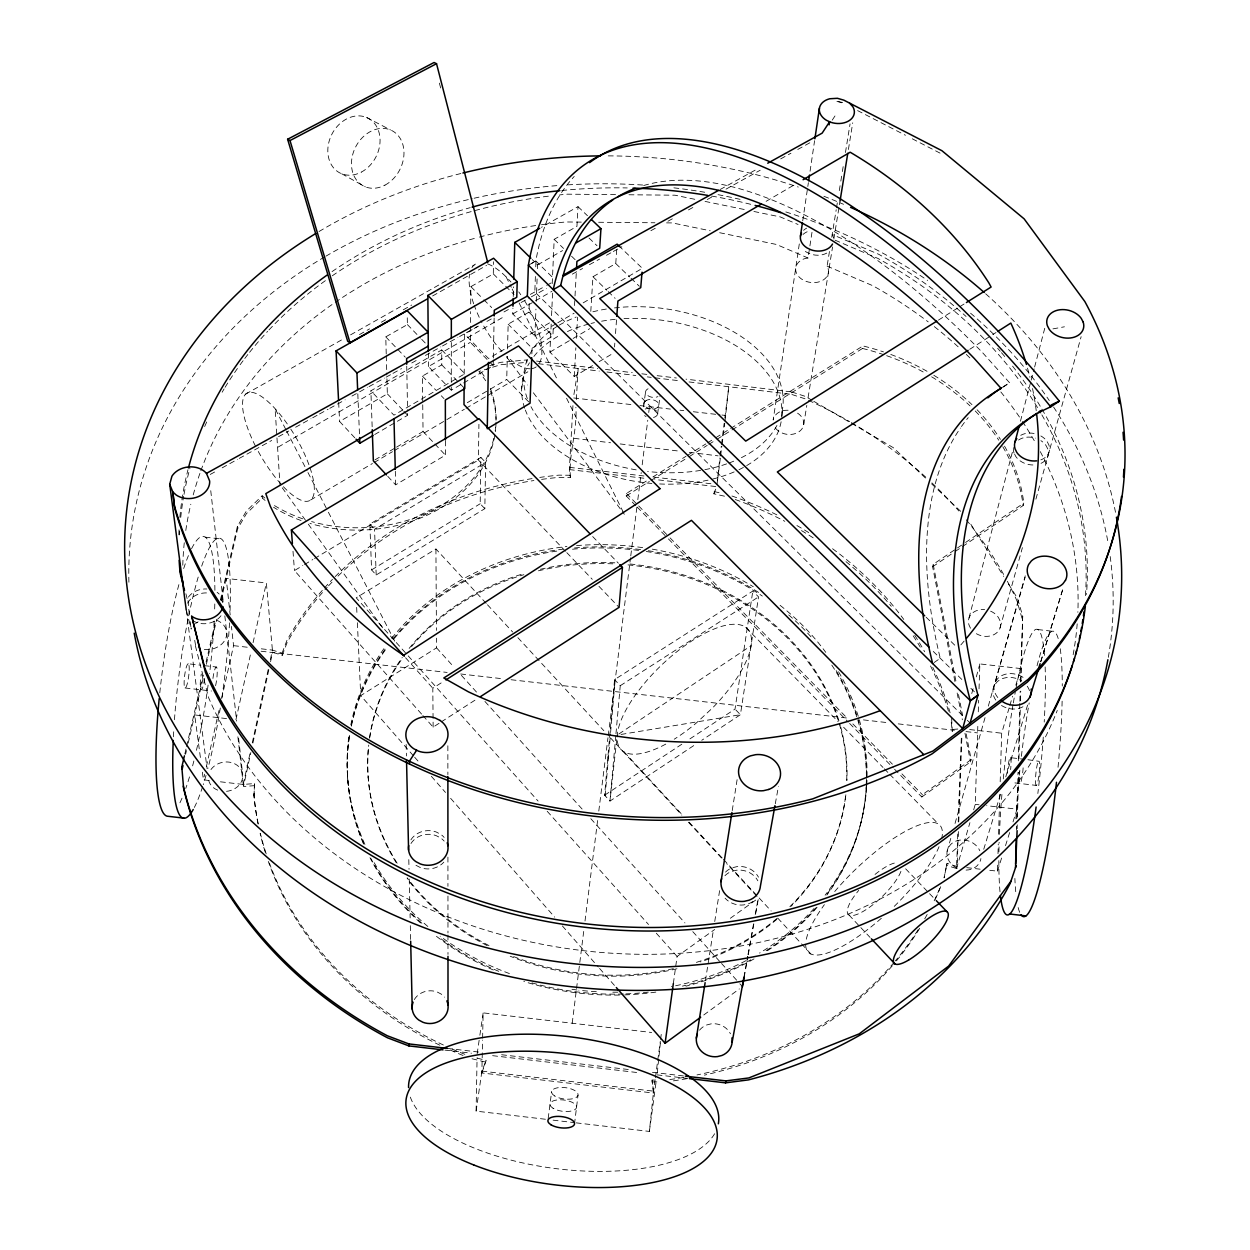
<?xml version="1.0" encoding="UTF-8"?>
<svg xmlns="http://www.w3.org/2000/svg" width="1250" height="1250" viewBox="0 0 1250 1250"><rect width="100%" height="100%" fill="white"/><g stroke="black" fill="none" stroke-linecap="round" stroke-linejoin="round"><path stroke-width="0.75" stroke-dasharray="5 3.75" d="M493.297 359.922L493.188 365.656L451.281 390.172L451.281 384.438M451.281 382.516L451.328 340.438M464.203 374.094L464.484 334.031L488.484 358.5L553.609 320.5M493.188 365.656L470.328 342.344L470.625 311.625M470.688 303.938L470.859 286.656L493.297 273.906L493.531 261.719M565.484 551.25L478.422 460.047L478.922 424.312M484.828 508.672L480.188 503.75L480.875 457.422L369.844 524.109L371.578 569.891L376.188 574.984L484.828 508.672L485.625 462.391L480.875 457.422M545.406 1119.25L476.109 1111.141L477.078 1057.688M493.344 358L494.141 317.859M655.141 1079.656L653.328 1093.016L481.859 1072.984L482.562 1040.062M482.609 1038.125L483.156 1012.875L651.656 1032.484M481.859 1072.984L486.203 1060.375L475.594 1057.766M528.75 401.906L506.719 379.453L507.312 356.578M507.516 348.953L508.156 324.188L528.953 312.141L529.281 302.406M1016.5 829.953L1016.594 826.172M1016.797 818.609L1018.016 772.422M1018.312 760.828L1019.828 703.094M1019.875 701.172L1020.125 691.594M1020.391 682L1022.703 616.094L1017.531 598.359L1007.687 582.734M1017.156 828.719L1017.266 824.828M1017.469 817.062L1018.625 772.359M1018.984 758.75L1020.297 708.484M1020.5 700.781L1020.75 691.156M1021 681.531L1022.703 616.094M556.125 323.734L534.922 336.125L512.766 313.938L512.938 308.141M513.25 296.531L513.531 286.859M989.766 870.297L997.453 871.172L997.75 861.453M997.984 853.688L998.281 843.969M998.578 834.25L999.828 793.438M1000.188 781.781L1001.672 733.203L1009.297 707.344M973.656 809.859L975.25 804.359L977.906 723.328M978.281 711.828L978.656 700.344M979.031 688.844L979.859 663.922L1020.734 668.562L1015.828 685.188M531.859 353.906L532.062 348.219L508.156 324.188M535.391 276.484L534.812 291.922L965.922 718.938M535.75 266.844L535.953 261.062L528.391 265.203M534.922 336.125L535.938 309.156M536.234 301.438L537.109 278.328M537.469 268.688L537.625 264.844L532.234 259.547M958.391 831.578L957.109 866.531L947.109 863.375L946.547 865.375L956.531 868.531L957.875 831.656M958.234 821.953L961.453 734.688M958.75 821.875L961.953 734.547M552.219 283.641L554.188 239.312L576.938 226.391L578 206.656L541.391 227.328M592.531 365.594L574.25 376.484L549.922 352.109L551.219 323.297M551.562 315.609L552.594 292.562M532.062 348.219L552.891 336.016L553.344 326.312M574.5 305.562L574.922 297.891M575.016 295.969L576.391 271.016M574.25 376.484L575.859 347.797M576.406 338.234L577.578 317.203M541.594 479.391A353.797 304.312 4.9 0 1 558.859 477.375L570.406 477.5L569.344 469.594L572.938 405.625M570.406 477.5C568.5 454.125 577.344 431 575.891 407.312M576.344 399.547L578.141 368.516L573.375 397.922L632.344 404.719M258.078 824.047A353.797 304.312 4.9 0 1 254.031 795.938L254.453 783.562L243.25 784.438L218.578 781.594M254.031 795.938L254.453 783.562M590.797 311.375L592.938 276.75L615.75 263.531L616.719 249.969M614.547 346.984L614.812 343.156M615.516 333.578L616.641 318.266M635.75 505.656L626.219 495.937L626.422 493.453L646.266 481.078M693.703 745.625L609.969 801.062L604.625 795.203L614.547 679.625L752.812 591.078L758.547 596.891L740.406 714.703L701.75 740.297M608.141 756.141L607.953 758.234L608.344 755.641M613.781 691.438L613.969 689.203M605.156 795.781L610.469 734.141M610.625 732.219L615.109 680.219M615.797 735.688L609.969 801.062L617.234 735.062M615.969 733.766L620.25 685.703L614.547 679.625M576.219 1122.859L649.375 1131.422L653.578 1091.172L652.078 1080.062L657.281 1080.047M657.25 1072.984L658.812 1057.984M659 1056.109L660.375 1042.984M781.828 416.156L782.641 408.406M717.031 484.438L719.828 457.984M725 421.219L728.766 386.75L724.391 421.422M574.484 1124.125L578.016 1095.234M572.203 1023.234L583.797 930.641M585.016 921L597.828 818.766M598.797 811.047L607.969 737.734M608.219 735.812L630.531 557.781M630.766 555.844L636.844 507.422M637.812 499.672L641.219 472.547M642.188 464.797L647.766 420.25M648.734 412.5L649.469 406.687M724.484 496.188L713.875 493.813L715.594 488.016M720.031 456.094L721.234 446.453M721.484 444.531L724.156 423.344M717.5 480.609L720.406 457.609M720.656 455.703L721.859 446.125M722.109 444.203L724.766 423.141M548.172 1118.5L551.641 1091.453M653.328 1093.016L652.078 1080.062M655.391 1077.75L657.469 1062.391M657.719 1060.469L660.312 1041.297M660.578 1039.375L661.344 1033.609M649.375 1131.422L656.281 1080.516M657.594 413.875L660.125 395.516M673.359 983.469L677.094 956.453L714.672 929.5M643.453 406.844L645.594 391.797M476.109 1111.141L481.906 1071.125L486.203 1060.375M477.156 1053.859L479.609 1037.094M479.875 1035.234L483.156 1012.875M799.297 243.938L773.188 420.031A15.422 12.047 8.6 0 1 790.203 410.438M802.719 220.844L807.531 188.406M807.812 186.484L808.375 182.672M810.078 171.219L814.594 140.688M689.953 738.859L735.016 709.094L752.812 591.078M829.453 251.484L827.094 266.125A16.5 12.344 8.3 0 1 823.938 279.531A16.5 12.344 8.3 0 1 806.078 281.359L802.328 279.562A16.5 12.344 8.3 0 1 805.516 258.406L808.062 258.016L812.266 230.516M805 398.781L791.297 394.312L791.672 391.938L686 379.156M705.406 980.766L713.531 929.172M714.734 921.531L719.859 889.062M732.234 810.547L737.391 777.891M831.75 237.281L836.203 209.703M836.516 207.797L837.438 202.078M839.281 190.641L840.516 183.016M840.828 181.109L842.062 173.469M842.375 171.562L843.594 163.938M845.453 152.5L850.062 123.891M803.688 424.609L806.812 405.359M808.062 397.656L832.562 246.953M833.844 239.047L839.109 206.656M839.422 204.75L840.047 200.938M848.406 149.484L852.734 122.812M521.656 388.516L523.672 377.031M743.875 977.437L747.656 956.469M748 954.562L753.531 924.078M755.25 914.547L758.359 897.391M775.297 803.75L778.422 786.5M744.172 977.219L747.922 956.484M748.266 954.609L754.062 922.563M755.781 913.141L758.5 898.062L726.781 863.734M731.969 429.938L862.516 348.453L862.969 345.922A209.531 166.922 9.9 0 1 883.484 351.891M946.547 865.375L944.078 877.844L947.109 863.375M243.25 784.438L250.234 752.266M252.281 742.812L268.312 669.016M270.359 659.562L272.422 650.094L282.078 653.156L282.266 655.312L272.609 652.266L266.359 582.969L226.188 578.391L230.188 614.906M254.672 785.641L243.484 786.516L250.859 752.484M252.922 743.031L268.922 669.281M270.562 661.719L272.609 652.266M235.938 719.672L251 652.016M253.078 642.672L266.359 582.969M209.094 780.5L203.406 779.844L204.672 774.172M206.375 766.609L219.547 708.016M221.672 698.578L233.562 645.656L231.453 626.438M865.234 798.297L865.938 795.234M184.859 753.953L186.156 748.312M186.594 746.438L203.062 675.109M206.094 661.984L215.641 620.594M220.438 599.875L237.406 526.391L246.25 511.203L262.156 495.75L266.281 499.25M185.594 754.297L186.469 750.547M188.188 743.047L203.781 675.516M206.375 664.266L216.719 619.391M221.016 600.75L237.641 528.734L246.484 513.562L262.359 498.109L262.156 495.75M954.922 681.547L932.625 566.75L933.203 564.328L955.844 549.031M894.562 769.234L921.812 796.984L922.406 794.703L971.172 759.594L965.594 730.875M969.016 617.953L1013.547 447.641M1020.453 421.203L1030.719 381.953M1031.203 380.078L1034.125 368.875M1034.625 367L1045.375 325.891M951.625 718.344L952.281 731.5L951.078 720.438M971.766 693.531L973.281 687.984M976.312 676.891L979.859 663.922M955.25 551.453L1023.125 505.562L1023.797 503.109A209.531 166.922 9.9 0 0 1004.359 445.859M1000.062 627.891L1022.406 547.656M1035.906 499.141L1081.141 336.672M959.219 795.156L959.797 793.109L958.953 802.547M921.812 796.984L970.531 761.891L971.172 759.594M947.109 851.391L950.797 838.359M955.031 823.453L985.141 717.281M988.312 706.109L1025.266 575.828M997.812 697.547A18.969 15.5 17.2 0 1 995.422 681.703L1025.109 577.312M956.531 868.531L969.922 822.656M1009.844 705.5L1012.562 696.266M1040.672 661.844L1063.203 587.75M983.734 849.266L1001.25 791.703M1005.766 776.844L1027.797 704.406M1040.797 661.672L1063.359 587.484M1018.922 737.625L1019.594 735.438M997.453 871.172L1002.063 856.578M1005.516 845.641L1010.125 831.047M1013.016 821.922L1017.047 809.156L986.656 805.672M282.078 653.156L286.969 640.297A354.188 304.5 4.9 0 1 323.141 589.453M282.266 655.312L287.156 642.469A353.797 304.312 4.9 0 1 327.219 587.266M713.875 493.813L716.75 486.656L654.672 479.469M186.578 611.047L191.172 629.141L191.672 628M189.25 614.312L187.781 598.062A18.906 15.375 -7.6 0 1 206.844 588.984M187.797 603.172L188.297 602.016A18.859 15.359 -7.6 0 1 207.328 592.938M832.234 120.141L836.359 113.859M995.422 681.703L997.859 678.406A18.969 15.5 17.2 0 1 1023.984 678M703.781 1014.969L739.375 988.906M730.328 918.281L758.5 898.062M934.172 662.5L940.25 658.266A560.531 285.125 49.6 0 1 960.391 428.078M932.625 566.75L953.641 552.547M957.469 547.938L963.937 543.562M965.547 542.469L1023.797 503.109M618.844 734L751.031 645.734M604.625 795.203L681.891 744.172M648.062 388.766L646.797 389.594A7.453 4.672 8 0 0 646.375 394.25L647.469 395.359A7.453 4.672 8 0 0 657.922 396.625M1002.531 387.484L1009.672 382.859L982.625 352.719A516.188 232.922 55.4 0 0 642.641 185.828M422.859 715.531L433.141 727.125L439.656 722.922M441.297 721.875L477.172 698.766M620.25 685.703L758.547 596.891M433.141 727.125L432.812 688.234L444.25 680.953M969.719 349.297L991.094 335.672M992.75 334.609L996.031 332.516M413.391 755.766L360.734 695.625L436.547 647.844L436.484 638.156M938.406 320.125L958.172 307.719M959.812 306.672L966.406 302.547M626.219 495.937L649.344 481.5M651 480.469L687.344 457.781M689 456.75L707.188 445.406M708.828 444.375L715.438 440.25M717.094 439.219L730.312 430.969M652.891 476.953L685.969 456.313M687.625 455.281L705.828 443.938M707.469 442.906L714.094 438.781M715.75 437.75L728.984 429.5M730.641 428.469L862.969 345.922M486.172 603.344L435.922 548.984L356.219 597.781L406.891 654.422M371.578 569.891L480.188 503.75M376.188 574.984L374.547 529.266L485.625 462.391M421.578 714.078L294.469 570.562L302.828 565.547M304.5 564.547L312.859 559.516M314.531 558.516L478.422 460.047M599.172 361.641L614.125 352.719M387.781 476.344L395.641 484.828L445.438 455.141L445.422 439.922M375 459.844L394.891 448.109M396.547 447.141L423.047 431.516L422.391 376.109L441.781 364.875L441.719 349.938L370.891 390.797L372.188 427.75M310.578 500.016L372.422 463.531M374.094 462.547L392.469 451.688M394.141 450.703L464.344 409.281M466.016 408.297L486.078 396.469M487.75 395.484L527.859 371.812M549.922 352.109L571.484 339.422M573.141 338.438L589.734 328.672M467.281 402.688L488.641 390.109M490.297 389.141L506.719 379.453M583.156 302.859L642.344 268.328L619.938 246.844M557.766 322.781L574.078 313.234M766.109 201.328L793.016 185.609M374.688 434.547L407.656 415.266L407.547 409.594M451.281 390.172L428.484 366.547L470.328 342.344M354.781 437.797L339.609 421.469L387.344 393.828L386.766 372.938M467.812 332.109L477.812 326.344M278.141 447.078L505.172 316M512.766 313.938L533.953 301.703M535.578 300.75L551.875 291.344M531.375 263.5L535.844 260.953A553.078 250.312 55.4 0 1 574.219 176.453M537.625 264.844L562.609 250.563M386.234 353.969L385.766 336.875L407.391 324.578L407.234 315.875M359.469 334.594L369.578 328.875M381.375 322.203L386.422 319.344M403.266 309.812L411.688 305.047M432.594 295.969L486.547 265.422M245.672 394.094L343.812 338.656M350.578 334.844L474.094 265.078M530.328 294.406L545.016 286.281M546.719 285.344L553.516 281.594M720.125 189.516L757.531 168.844M210.219 474.453L215.344 471.625M222.172 467.844L237.547 459.344M239.25 458.391L271.703 440.453M278.547 436.672L288.781 431M295.625 427.219L311 418.719M312.703 417.766L317.828 414.938M319.531 413.984L328.078 409.266M329.781 408.328L345.156 399.812M351.984 396.047L367.359 387.531M369.062 386.594L384.438 378.094M386.141 377.141L391.266 374.312M392.969 373.359L401.516 368.641M411.766 362.969L418.594 359.188M425.422 355.422L440.797 346.906M442.5 345.969L457.875 337.469M459.594 336.516L464.703 333.688M466.422 332.734L478.375 326.125M486.922 321.406L492.031 318.562M504 311.953L510.828 308.172M521.078 302.5L529.609 297.781M531.328 296.844L546.688 288.328M572.312 274.156L582.562 268.5M589.391 264.719L599.641 259.047M606.469 255.266L611.594 252.438M613.312 251.484L621.844 246.766M650.875 230.703L657.719 226.922M667.953 221.25L674.797 217.469M688.453 209.922L695.281 206.141M707.25 199.531L714.078 195.75M726.031 189.125L760.188 170.234M780.688 158.891L790.938 153.234M797.766 149.453L811.438 141.891M188.297 663.797L187.734 664.016A12.203 2.047 -82.7 0 0 184.5 676.812A12.203 2.047 -82.7 0 0 185.062 687.984L185.625 687.734A12.203 2.047 -82.7 0 0 188.844 674.969A12.203 2.047 -82.7 0 0 188.297 663.797L200.781 665.219M215.594 685.703A12.219 1.922 -82.8 0 0 216.391 667.016L215.859 667.25A12.219 1.922 -82.8 0 0 212.938 678.453M489.781 365.703L500.578 362.344L526.984 359.906L526.891 362.328L500.516 364.75L478.953 371.469L485.766 380.75M1052.953 328.875L1064.438 326.797M621.062 734.438L740.406 714.703L735.016 709.094M952.844 729.422L958.438 728.984M651.844 1081.922L660.484 1081.906M615.547 194.625L567.359 194.172A454.078 368.734 5.1 0 0 559.656 194.906M628.969 194.766L674.969 195.203L697.531 199.859M581.312 222.109L566 221.969A448.312 366.516 5.1 0 0 538.812 225.094M598.625 222.266L654.906 222.766M666.547 222.875L672.359 222.922L710.203 230.766M570.531 475.266L558.984 475.141A354.188 304.5 4.9 0 0 539.766 477.422M205.203 537.172L221.172 538.984M969.688 729.562L1001.672 733.203M233.562 645.656L248.375 647.344M261.312 648.828L272.422 650.094M261.109 651.234L447.125 672.438M460.687 673.984L503.328 678.844M511.078 679.734L849.875 718.359M863.422 719.891L886.641 722.547M898.25 723.875L954.375 730.266M965.984 731.594L977.594 732.906M639.953 405.594L670.438 409.094M679.969 410.203L683.781 410.641M693.312 411.734L720.016 414.812M721.922 415.031L725.734 415.469M569.469 467.359L644.203 476M653.781 477.109L713.188 483.984M569.344 469.594L644.984 478.344M1037.766 629.547L1054.031 631.438M204.344 665.641L216.391 667.016M185.062 687.984L211.469 691.016M975.25 804.359L979.047 804.797M226.562 718.594L194.688 714.938L200.578 758.844M966.719 867.641L980.156 869.188M1007.312 773.266A12.281 1.484 -84 0 1 1007.938 766.969L1008.391 764.016A12.281 1.484 -84 0 1 1010.312 757.656L1022.5 759.078M1027.922 759.719L1039.125 761.328A12.281 1.609 -84.1 0 1 1038.828 776.125L1038.359 779.109A12.281 1.609 -84.1 0 1 1036.328 785.422L1011.359 782.484M447.516 1048.422L478.453 1052.031M501.641 1054.734L629.234 1069.609M652.438 1072.328L685.297 1076.156M444.922 1050.109L471.469 1053.203M492.625 1055.672L637.703 1072.594M657.047 1074.859L687.484 1078.406M481.906 1071.125L653.578 1091.172M553.109 1120.156L574.297 1122.625M536.547 361.062L597.812 368.484M605.469 369.406L632.266 372.656M641.844 373.812L647.594 374.5M657.172 375.672L676.391 377.984M538.281 363.703L599.281 371.078M606.969 372.016L635.812 375.5M647.344 376.891L651.188 377.359M655 377.828L679.594 380.797M689.047 381.938L791.297 394.312M574.109 438.328L610.578 442.766M620.188 443.938L679.703 451.188M689.312 452.344L718.109 455.859M705.047 201.406L746.406 209.938M753.922 211.484L780.25 216.906L798.031 224.469M719.672 232.719L776.438 244.469L808.062 258.016M714.156 491.594L721.234 493.172M838.203 101.453L842.625 102.531M472.031 1058.766L486.156 1062.25M836.922 101.391L843.344 103.234M791.672 391.938L805.375 396.406L812.094 400.328M835.094 240.188L877.812 258.375A454.078 368.734 5.1 0 1 1040.859 413.172M827.094 266.125L872.812 285.719A448.312 366.516 5.1 0 1 928.203 321.875M857.594 110.594L905.438 135.266M912.281 138.797L941.328 153.781M415.969 865.297L420.406 867.594A19.766 17.312 -3 0 0 443.813 862.172M366.531 117.469L390.5 129.938M341.703 173.766L365.328 186.844M813.781 401.312L893.281 447.656L925.906 478.484M262.359 498.109L265.109 500.437M194.719 640.344L195.719 646.156A18.625 15.25 -7.9 0 0 199.719 648.25M1010.312 757.656L1010.672 758A12.281 1.484 -84 0 1 1010.625 769.594M931.594 483.844L962.813 513.328M1036.328 785.422L1035.938 785.047A12.281 1.609 -84.1 0 1 1036.266 770.281L1036.719 767.328A12.281 1.609 -84.1 0 1 1038.75 760.984M578 206.656L587.453 215.719M615.75 263.531L629.641 276.922M631.031 278.25L639.359 286.281M588.984 238L597.016 245.734M592.938 276.75L606.812 290.234M608.203 291.594L615.125 298.328M554.188 239.312L563.547 248.422M571.562 256.219L575.578 260.109M926.125 617.219L956.703 647.078M535.844 260.953L552.469 277.266M933.297 651.438L962.5 680.125M970.844 688.312L975.016 692.406M967.313 720.312L970.078 723.062M493.297 273.906L514 294.531M528.953 312.141L552.891 336.016M470.859 286.656L482.578 298.438M483.875 299.75L491.688 307.594M626.422 493.453L637.328 504.562M638.688 505.953L668.703 536.5M670.062 537.891L847.391 718.359M852.844 723.906L892.406 764.172M901.953 773.891L922.406 794.703M637.109 507.031L667.078 537.562M668.438 538.938L848.25 722.078M849.609 723.453L893.203 767.859M745.891 627.484L838.188 721.703M843.625 727.25L882.984 767.422M884.344 768.812L888.406 772.969M889.766 774.359L938.641 824.234M441.719 349.938L464.875 373.75L393.906 415.172L370.891 390.797M407.391 324.578L420.422 338.031M421.734 339.375L428.25 346.109M441.781 364.875L464.766 388.625M592.672 536.547L618.391 563.219M905.641 868.812L928.266 892.313M929.594 893.688L934.922 899.219M385.766 336.875L405.281 357.203M422.391 376.109L435.891 390.172M441.297 395.797L444 398.609M566.812 552.656L592.266 579.312M598.953 586.328L619.047 607.375M387.344 393.828L402.578 409.906M403.844 411.234L407.656 415.266M423.047 431.516L433.594 442.625M434.906 444.016L445.438 455.141M849.016 915.047L859.531 926.234M860.844 927.625L870.047 937.406M624.234 752.016L682.469 815.031M689.094 822.188L722.188 858M723.5 859.422L771.156 910.984M777.766 918.141L810.859 953.938M487.484 604.781L512.609 631.969M517.891 637.688L603.828 730.672M610.438 737.828L681.828 815.094M688.438 822.234L721.484 858M369.844 524.109L374.547 529.266M436.547 647.844L453.547 666.672M461.391 675.359L478.391 694.172M484.922 701.422L582.969 810M590.812 818.688L684.938 922.937M692.781 931.625L720.234 962.031M721.547 963.484L738.547 982.297M739.844 983.75L742.469 986.641M408.188 655.875L538.094 801.078M547.188 811.25L648.516 924.5M656.312 933.219L677.094 956.453M405.562 657.75L432.812 688.234M414.672 757.234L419.812 763.109M431.359 776.312L445.484 792.438M450.625 798.312L554.656 917.125M562.359 925.922L598.312 967M599.594 968.469L615.016 986.063M506.578 356.953L527.562 384.984M533.391 392.781L624.344 514.266M481.266 372.156L485.812 378.344M282.234 487.797L307.172 522.594M308.312 524.172L384.25 630.141M970.797 524.188L1003.75 576.484M285.75 429.344L275.094 408.625L276.844 435.906M286.641 431.078L307.078 470.797M307.969 472.531L327.516 510.516M328.406 512.25L395.922 643.516M506.125 276.875L511.312 287.281M512.172 289.016L513.906 292.484M519.094 302.891L557.078 379.188M566.562 398.234L623.469 512.547M1014.594 454.094L1015.766 456.453A17.719 13.672 14.2 0 0 1035.516 464.844M970.5 628.234L968.938 624.844A16.312 13.172 15.5 0 1 984.656 609.641M1022.047 618.344L1016.875 600.641A436.328 369.672 4.9 0 0 1005.688 578.188M439.391 83.125L440.844 88.75M185.891 593.75L187.281 599.219M195.422 645.891L208.547 697.516A448.312 366.516 5.1 0 0 638.297 954.266A448.312 366.516 5.1 0 0 1057.266 710.406M226.531 791.328A17.281 14.656 -9.6 0 0 242.734 775.016L241.891 771.281A17.281 14.656 -9.6 0 0 226.844 761.953A17.281 14.656 -9.6 0 0 210.219 770.719M208.828 780.391L209.188 782A17.281 14.656 -9.6 0 0 217.766 790.172M933.203 564.328L955.906 681.109M958.516 694.5L962.609 715.562M957.156 693.016L962.359 719.797M964.953 733.188L970.531 761.891M202.375 772.203L203.406 779.844M186.234 610L207.094 768.594M190.203 621.719L191.172 629.141M210.422 643.203L210.703 645.5M210.75 490.688L223.344 602.688L222.438 598.781A18.906 15.375 -7.6 0 0 217.125 592.344M224.828 615.891L236.672 721.109M238.625 738.438L242.734 775.016M237.875 736.812L243.484 786.516M237.406 526.391L237.641 528.734M293 551.25L294.469 570.562M276.969 437.859L279.969 484.625M347.516 775.609L347.688 778.734M338.656 402.391L339.609 421.469M356.656 607.375L357.016 615.047M357.375 622.719L360.734 695.625M368.188 776.938L368.234 777.969M357.812 393.859L359.531 435.641M386.297 355.859L386.719 371.047M395.312 471.281L395.641 484.828M406.156 744.438L406.422 755.969M408.797 859.594L409.031 869.297M409.25 879.016L410.141 917.891M410.313 925.672L410.672 941.219M406.734 366.109L407.516 407.703M428.359 353.094L428.484 366.547M435.922 548.984L436.438 630.406M447.859 745.766L447.875 774.594M447.922 857.141L447.938 886.312M447.953 896.047L447.969 933M447.969 934.953L447.984 954.391M808.5 400.359A436.328 369.672 4.9 0 1 849.672 421.625M851.344 422.594A436.328 369.672 4.9 0 1 926.141 477.516M931.906 482.875A436.328 369.672 4.9 0 1 958.859 511.016M966.313 519.828A436.328 369.672 4.9 0 1 1004.75 576.484M496.016 422.156A136.422 106.969 -2 0 1 495.391 431.484M494.859 435.172A136.422 106.969 -2 0 1 309.953 523.422M301.047 520.516A136.422 106.969 -2 0 1 273.547 507.25M490.453 391.109A136.422 106.969 -2 0 1 496.016 420.281M495.656 427.25A136.562 107.016 -2 0 1 495.203 430.953M493.813 438.328A136.562 107.016 -2 0 1 311.609 521.594M302.719 518.812A136.562 107.016 -2 0 1 271.797 503.906M490.484 388.703A136.562 107.016 -2 0 1 496.062 419.766M653.5 417.422A7.5 4.656 8 0 0 655.109 416.875L656.375 416.062A7.5 4.656 8 0 0 656.812 411.438L655.719 410.328A7.5 4.656 8 0 0 645.188 409.047M646.078 416.531A7.5 4.656 8 0 1 644.594 415.609M966.078 870.094A17.328 14.766 19.3 0 0 977.484 865.406L979.734 862.219A17.328 14.766 19.3 0 0 980.906 858.547M957.297 868.234A17.328 14.766 19.3 0 1 948.312 847.734L950.578 844.578A17.328 14.766 19.3 0 1 979.813 850.75M699.547 1030.188A18.031 16.438 13.6 0 1 706.641 1024.984L711.094 1023.859A18.031 16.438 13.6 0 1 730.469 1033.781M414.328 999.562A18.016 16.359 -5.1 0 1 437.281 992.031L441.312 994.156A18.016 16.359 -5.1 0 1 444.562 997.172M976.344 633.703A16.312 13.172 15.5 0 0 994.25 634.5A16.312 13.172 15.5 0 0 1000.109 621L998.516 617.625A16.312 13.172 15.5 0 0 990.141 610.969M797.578 413.172A15.422 12.047 8.6 0 1 801.844 429.031A15.422 12.047 8.6 0 1 782.766 433.281L779.25 431.531A15.422 12.047 8.6 0 1 774.328 426.312M939.812 888.25A354.188 304.5 4.9 0 1 933.453 902.328M927.172 914.469A354.188 304.5 4.9 0 1 924.281 919.594M918.141 929.719A354.188 304.5 4.9 0 1 895.312 960.922M894.094 962.359A354.188 304.5 4.9 0 1 696.984 1074.938M683.422 1077.484A354.188 304.5 4.9 0 1 667.875 1079.797M464.859 1054.328A354.188 304.5 4.9 0 1 450.469 1048.266M443.375 1045A354.188 304.5 4.9 0 1 269.391 863.047M266.203 853.844A354.188 304.5 4.9 0 1 260.344 833.281M258.234 823.875A354.188 304.5 4.9 0 1 253.812 793.875M324.438 587.984A354.188 304.5 4.9 0 1 332.453 579.375M335.188 576.594A354.188 304.5 4.9 0 1 532.062 478.609M731.938 496A354.188 304.5 4.9 0 1 780.016 516.438M796.922 525.547A354.188 304.5 4.9 0 1 810.047 533.406M832.562 548.734A354.188 304.5 4.9 0 1 903.781 619.438M914.75 635.312A354.188 304.5 4.9 0 1 924.641 651.75M932.766 667.344A354.188 304.5 4.9 0 1 950.109 712.797M866.625 787.5A260.25 223.484 4.9 0 1 825.109 895.203M814.062 908.469A260.25 223.484 4.9 0 1 759.531 953.078M746.047 960.625A260.25 223.484 4.9 0 1 671.422 986.625M617.812 992.188A260.25 223.484 4.9 0 1 610.016 992.188M596.328 991.703A260.25 223.484 4.9 0 1 578.844 990.188M576.922 989.953A260.25 223.484 4.9 0 1 571.172 989.188M509.391 973.547A260.25 223.484 4.9 0 1 440.172 936.219M427.844 926.469A260.25 223.484 4.9 0 1 372.531 859.688M364.922 844.438A260.25 223.484 4.9 0 1 349.141 734.516M350.812 724.938A260.25 223.484 4.9 0 1 385.859 645.922M391.703 638.281A260.25 223.484 4.9 0 1 566.922 546.516M576.562 545.594A260.25 223.484 4.9 0 1 644.656 547.922M652.297 549.156A260.25 223.484 4.9 0 1 753.266 586.719M780.094 605.328A260.25 223.484 4.9 0 1 825.766 652.344M838.562 671.766A260.25 223.484 4.9 0 1 866.75 785.562M1023.125 767.859A12.281 1.547 -84.1 0 1 1022.5 774.219L1022.047 777.203A12.281 1.547 -84.1 0 1 1020.062 783.516L1019.703 783.156A12.281 1.547 -84.1 0 1 1019.719 771.547M1015.984 688.406A143.469 18.031 -84.1 0 1 1044.578 656.484M1045.141 666.938A143.469 18.031 -84.1 0 1 1044.219 722.078M1043.266 737.094A143.469 18.031 -84.1 0 1 1037.844 793.5M1000.016 891.844A143.469 18.031 -84.1 0 1 998.844 859.391M998.922 851.891A143.469 18.031 -84.1 0 1 999.141 842.313M999.422 834.359A143.469 18.031 -84.1 0 1 1002.125 791.906M1003.297 778.891A143.469 18.031 -84.1 0 1 1013 704.781M1013.328 702.938A143.469 18.031 -84.1 0 1 1015.25 692.188M781.125 421.766A130.969 81.672 8 0 1 735.812 471.172M734.125 471.922A130.969 81.672 8 0 1 711.984 479.234M708.078 480.141A130.969 81.672 8 0 1 659.625 483.953M651.859 483.437A130.969 81.672 8 0 1 525.344 410.016M524.703 408.25A130.969 81.672 8 0 1 529.469 362.797M533.891 356.438A130.969 81.672 8 0 1 560.797 334.797M567.438 331.547A130.969 81.672 8 0 1 589.094 323.953M591.016 323.453A130.969 81.672 8 0 1 594.469 322.641M601.594 321.203A130.969 81.672 8 0 1 616.438 319.203M624 318.641A130.969 81.672 8 0 1 781.422 420.031M714.594 1133.75A156.125 66.281 7.2 0 1 554.562 1168.453A156.125 66.281 7.2 0 1 409.578 1094.609M204.641 678.375A12.203 1.969 -82.7 0 1 201.688 689.578L201.141 689.828A12.203 1.969 -82.7 0 1 201.312 673.953M201.656 566.188A141.047 22.797 -82.7 0 1 229.953 613.375M229.516 622.828A141.047 22.797 -82.7 0 1 221.781 698.422M220.297 708.016A141.047 22.797 -82.7 0 1 207.953 768.344M206.031 775.375A141.047 22.797 -82.7 0 1 203.266 784.641M202.656 786.562A141.047 22.797 -82.7 0 1 194.125 807.844M173.422 736.781A141.047 22.797 -82.7 0 1 173.719 731.219M174.453 719.734A141.047 22.797 -82.7 0 1 198.203 577.078M191.547 548.734A141.047 23.594 -82.7 0 1 214.906 591.234M214.797 603.969A141.047 23.594 -82.7 0 1 214.578 611.609M214.156 621.078A141.047 23.594 -82.7 0 1 209.578 673.531M208.094 685.094A141.047 23.594 -82.7 0 1 195.75 753.312M193.859 761A141.047 23.594 -82.7 0 1 192.422 766.547M189.5 776.891A141.047 23.594 -82.7 0 1 185.766 788.422M182 798.203A141.047 23.594 -82.7 0 1 178.281 806.016M159.781 692.844A141.047 23.594 -82.7 0 1 179.484 582.469M183.688 568.516A141.047 23.594 -82.7 0 1 188.719 554.906M1037.047 665.703A143.484 18.859 -84.1 0 1 1058.188 638.578M1060.25 648.719A143.484 18.859 -84.1 0 1 1062.281 686.016M1062.125 701.172A143.484 18.859 -84.1 0 1 1058.031 767.266M1019.703 912.312A143.484 18.859 -84.1 0 1 1017.938 906.609M1015.734 891.687A143.484 18.859 -84.1 0 1 1014.875 878.438M1015.859 818.781A143.484 18.859 -84.1 0 1 1019.922 769.422M1021.391 756.328A143.484 18.859 -84.1 0 1 1029.188 702.906M614.469 307.906A130.547 81.844 8 0 1 781.078 415.359M776.938 425.437A130.547 81.844 8 0 1 737.125 459.703M733.734 461.172A130.547 81.844 8 0 1 728.438 463.234M726.609 463.891A130.547 81.844 8 0 1 702.422 470.094M700.625 470.391A130.547 81.844 8 0 1 647.656 471.484M636.203 469.859A130.547 81.844 8 0 1 531 406.703M527.328 398.562A130.547 81.844 8 0 1 528.844 356.156M529.656 354.516A130.547 81.844 8 0 1 557.578 326.141M559.266 325.125A130.547 81.844 8 0 1 576.219 317.031M592.875 311.797A130.547 81.844 8 0 1 607.062 308.922M530.125 368.781A59.734 24.047 60 0 1 506.906 356.438M501.906 351.391A59.734 24.047 60 0 1 480.891 320.719M479.234 317.328A59.734 24.047 60 0 1 474.266 305.422M473.672 303.766A59.734 24.047 60 0 1 469.578 274.141M471.953 267.594A59.734 24.047 60 0 1 478.312 262.922M487.609 263.891A59.734 24.047 60 0 1 510.969 282.031M518.766 291.891A59.734 24.047 60 0 1 520.766 294.75M524.562 300.672A59.734 24.047 60 0 1 541.062 341.703L541.922 352.906A59.734 24.047 60 0 1 537.438 365.859M536.219 366.875A59.734 24.047 60 0 1 531.812 368.641M309.969 467.641A62.219 19.828 59.5 0 1 282.375 485.625M281.078 484.203A62.219 19.828 59.5 0 1 257 449.078M255.406 445.984A62.219 19.828 59.5 0 1 247.109 393.047A62.219 19.828 59.5 0 1 289.781 427.594M290.797 429.125A62.219 19.828 59.5 0 1 309.375 465.953M220.984 615.734A18.859 15.359 -7.6 0 1 192.391 620.312M220.766 599.203A18.859 15.359 -7.6 0 1 222.875 602.734M204.312 649.391A18.625 15.25 -7.9 0 0 226.703 632.562L225.813 628.672A18.625 15.25 -7.9 0 0 216.578 620.234M195.547 623.594A18.625 15.25 -7.9 0 1 198.109 621.844M410.984 843.516A19.766 17.312 -3 0 1 436.156 835.641L440.562 837.906A19.766 17.312 -3 0 1 444.141 841.094M752.922 901.406A19.781 17.391 11.7 0 1 748.609 903.719L743.703 904.922A19.781 17.391 11.7 0 1 725.078 898.203M724.938 875.719A19.781 17.391 11.7 0 1 731.641 871.391L736.516 870.219A19.781 17.391 11.7 0 1 757.844 880.797M1022.953 706.766A18.922 15.484 17.2 0 1 1001.5 705.5M995.797 700.125A18.922 15.484 17.2 0 1 994.344 685.516L996.781 682.203A18.922 15.484 17.2 0 1 1021.531 680.906M1027.234 686.234A18.922 15.484 17.2 0 1 1029.734 691.5M1041.031 463.344A17.719 13.672 14.2 0 0 1047.812 449.047L1046.031 445.547A17.719 13.672 14.2 0 0 1040.906 440.656M1014.016 452.938A17.719 13.672 14.2 0 1 1013.422 449.281M1018.562 440.031A17.719 13.672 14.2 0 1 1035.406 438.109M826.766 253.109A16.688 12.391 8.2 0 1 810.297 253.953L806.484 252.141A16.688 12.391 8.2 0 1 803.359 249.672M802.984 234.484A16.688 12.391 8.2 0 1 809.688 230.906M803.609 230.312A16.719 12.406 8.2 0 1 806.609 228.172M833.422 237.703A16.719 12.406 8.2 0 0 832.203 234.5L878.562 254.219A454.953 369.062 5.1 0 1 966.078 316.484M179.484 534.922A454.078 368.734 5.1 0 1 179.688 531.016M180.75 517.406A454.078 368.734 5.1 0 1 183.656 496.281M184 494.391A454.078 368.734 5.1 0 1 189.922 468.297M204.656 426.562A454.078 368.734 5.1 0 1 207.031 421.266M222.141 392.219A454.078 368.734 5.1 0 1 224.094 388.922M225.094 387.297A454.078 368.734 5.1 0 1 238.969 366.344M240.109 364.75A454.078 368.734 5.1 0 1 243.609 360.031M244.781 358.469A454.078 368.734 5.1 0 1 248.391 353.812M249.609 352.281A454.078 368.734 5.1 0 1 267.625 331.375M268.969 329.938A454.078 368.734 5.1 0 1 325.859 280.312M332.25 275.812A454.078 368.734 5.1 0 1 551.953 195.75M1041.859 414.859A454.078 368.734 5.1 0 1 1085.25 598.344M178.828 534.812A454.953 369.062 5.1 0 1 179.062 528.953M179.859 517.25A454.953 369.062 5.1 0 1 187.969 469.766M332.047 271.609A454.953 369.062 5.1 0 1 470.25 207.641M561.781 190.484A454.953 369.062 5.1 0 1 627.234 187.938M711.594 196.062A454.953 369.062 5.1 0 1 753.219 204.938M997.641 348.312A454.953 369.062 5.1 0 1 1000.203 351.234M1001.484 352.703A454.953 369.062 5.1 0 1 1006.484 358.625M1012.562 366.125A454.953 369.062 5.1 0 1 1040.953 407.438M1041.953 409.125A454.953 369.062 5.1 0 1 1086.484 594.469M1040.844 459.875A17.75 13.672 14.2 0 0 1048.922 445.047L1047.141 441.531A17.75 13.672 14.2 0 0 1040.719 435.875M1020.734 435.313A17.75 13.672 14.2 0 1 1036.484 434.078M725.516 872.109A19.828 17.422 11.7 0 1 732.234 867.781L737.125 866.594A19.828 17.422 11.7 0 1 758.484 877.188M410.906 839.844A19.797 17.328 -3 0 1 436.141 831.969L440.547 834.234A19.797 17.328 -3 0 1 444.141 837.422M964.109 641.109A454.516 357.328 3.6 0 1 960.312 645.5M1027.5 368.125A454.516 357.328 3.6 0 1 1029.953 377.344M1032.516 388.516A454.516 357.328 3.6 0 1 1036.281 411.094M961.453 426.531A560.531 285.125 49.6 0 1 968.219 417.641M1003.094 386.781A560.531 285.125 49.6 0 1 1009.672 382.859M665.781 744.109A87.375 33.188 -43.7 0 1 627.516 707.203A87.375 33.188 -43.7 0 1 734.719 624.25A87.375 33.188 -43.7 0 1 712.625 707.859L696.375 722.953A87.375 33.188 -43.7 0 1 674.219 739.203M834.719 891.562A91.391 26.75 -44 0 1 909.828 829A91.391 26.75 -44 0 1 941.703 838.562M939.031 846.719A91.391 26.75 -44 0 1 892.734 907.844M881.344 918.297A91.391 26.75 -44 0 1 805.719 943.453M806.312 939.203A91.391 26.75 -44 0 1 824.391 904.656M900.922 871.359A36.547 10.688 -44 0 1 858.891 913.609A36.547 10.688 -44 0 1 858.734 890.375M875.047 874.422A36.547 10.688 -44 0 1 897.078 862.609M940.703 886.703A353.797 304.312 4.9 0 1 933.734 902.547M919.688 928.328A353.797 304.312 4.9 0 1 893.578 964.297M892.344 965.734A353.797 304.312 4.9 0 1 704.375 1075.141M687.016 1078.656A353.797 304.312 4.9 0 1 671.5 1081.125M463.031 1055.484A353.797 304.312 4.9 0 1 448.688 1049.344M439.859 1045.219A353.797 304.312 4.9 0 1 268.281 861.406M265.219 852.172A353.797 304.312 4.9 0 1 260.109 833.453M328.547 585.828A353.797 304.312 4.9 0 1 332.578 581.578M338.016 576.094A353.797 304.312 4.9 0 1 533.906 480.531M735.266 499.516A353.797 304.312 4.9 0 1 784.812 521.297M801.484 530.609A353.797 304.312 4.9 0 1 816.188 539.797M845.969 561.656A353.797 304.312 4.9 0 1 891.281 606.297M913.188 635.844A353.797 304.312 4.9 0 1 920.25 647.156M930.516 665.953A353.797 304.312 4.9 0 1 949.016 713.031M866.469 783.719A259.953 223.359 4.9 0 1 825.859 895.641M816.094 907.672A259.953 223.359 4.9 0 1 764.031 952.031M750.828 959.812A259.953 223.359 4.9 0 1 682.406 986.109M648.344 992.125A259.953 223.359 4.9 0 1 625.375 993.906M623.438 993.984A259.953 223.359 4.9 0 1 531.297 982.687M498.719 971.312A259.953 223.359 4.9 0 1 438.688 937.062M421.906 923.266A259.953 223.359 4.9 0 1 370.812 858.359M363.516 843.047A259.953 223.359 4.9 0 1 349.547 734.703M351.312 725.141A259.953 223.359 4.9 0 1 387.062 646.531M392.969 638.938A259.953 223.359 4.9 0 1 562.938 549.172M574.5 547.953A259.953 223.359 4.9 0 1 640.625 549.578M648.266 550.703A259.953 223.359 4.9 0 1 759.344 592.906M788.703 614.922A259.953 223.359 4.9 0 1 813.156 639.25M836.156 670.594A259.953 223.359 4.9 0 1 866.531 781.766M789.891 906.656A239.922 206.094 4.9 0 0 845.953 793.859L845.719 794.891A239.781 206.031 4.9 0 1 791.031 906.297M777.078 918.328A239.922 206.094 4.9 0 1 695.391 962.703M673.391 968.641A239.922 206.094 4.9 0 1 512 955.969M489 945.578A239.922 206.094 4.9 0 1 407.141 877.766M397.156 863.234A239.922 206.094 4.9 0 1 368.531 745.953M369.469 738.266A239.922 206.094 4.9 0 1 402.281 657.469M409.156 648.391A239.922 206.094 4.9 0 1 523.891 573.594M540.344 569.281A239.922 206.094 4.9 0 1 618.484 563.031M630.031 563.984A239.922 206.094 4.9 0 1 840.234 725.266M840.75 727.125A239.922 206.094 4.9 0 1 846.938 780.453M866.156 786.703A259.812 223.281 4.9 0 1 826.812 895.062M817.078 907.266A259.812 223.281 4.9 0 1 765.453 951.984M754.016 958.906A259.812 223.281 4.9 0 1 685.969 986.156M655.844 992.094A259.812 223.281 4.9 0 1 621.391 995M619.453 995.047A259.812 223.281 4.9 0 1 523.828 981.438M493.344 970A259.812 223.281 4.9 0 1 434.016 934.422M420.469 922.937A259.812 223.281 4.9 0 1 369.984 857.687M363.562 844.063A259.812 223.281 4.9 0 1 349.922 733.828M351.359 726.203A259.812 223.281 4.9 0 1 387.094 647.609M394.234 638.531A259.812 223.281 4.9 0 1 559.016 550.781M572.5 549.219A259.812 223.281 4.9 0 1 638.594 550.422M646.25 551.5A259.812 223.281 4.9 0 1 762.312 596.047M831.812 665.125A259.812 223.281 4.9 0 1 866.234 784.75M776.875 919.312A239.781 206.031 4.9 0 1 700.562 961.922M676.984 968.75A239.781 206.031 4.9 0 1 510.203 956.234M487.25 945.656A239.781 206.031 4.9 0 1 407.172 878.766M396.156 862.594A239.781 206.031 4.9 0 1 368.781 745.078M369.797 737.406A239.781 206.031 4.9 0 1 402.297 658.531M411.594 646.516A239.781 206.031 4.9 0 1 523.859 574.688M538.438 570.797A239.781 206.031 4.9 0 1 616.469 564.016M628.016 564.891A239.781 206.031 4.9 0 1 846.625 783.406M862.516 348.453A209.297 166.828 9.9 0 1 883 354.422M886.656 355.688A209.297 166.828 9.9 0 1 925.094 373.016M931.656 376.812A209.297 166.828 9.9 0 1 970.062 405.891M975.234 410.969A209.297 166.828 9.9 0 1 998.766 440.203M1002.781 446.703A209.297 166.828 9.9 0 1 1023.125 505.562M890.797 354.469A209.531 166.922 9.9 0 1 927.281 371.422M933.812 375.281A209.531 166.922 9.9 0 1 971.969 404.641M977.094 409.766A209.531 166.922 9.9 0 1 1000.422 439.344M319.047 231.516A499.125 405.016 4.9 0 1 460.984 173.484M608.266 155.875A499.125 405.016 4.9 0 1 798.266 187.047M823.906 196.281A499.125 405.016 4.9 0 1 843.547 204.297M985.656 293.766A499.125 405.016 4.9 0 1 1115.703 513.359M128.906 582.219A492.797 402.594 4.9 0 1 324.234 257.141M325.922 256.156A492.797 402.594 4.9 0 1 472.219 198.672M474.109 198.234A492.797 402.594 4.9 0 1 558.016 185.547M567.688 184.875A492.797 402.594 4.9 0 1 644.891 185.172M673.891 187.844A492.797 402.594 4.9 0 1 704.703 192.25M718.047 194.672A492.797 402.594 4.9 0 1 740.594 199.469M785.844 211.937A492.797 402.594 4.9 0 1 927.641 280.438M970.578 313.203A492.797 402.594 4.9 0 1 1049.281 400.547M1053.609 407.062A492.797 402.594 4.9 0 1 1108.125 543.156M1110.188 556.5A492.797 402.594 4.9 0 1 1108.234 657.797M182.781 565.203A448.312 366.516 5.1 0 1 184.359 541.969M185.797 530.484A448.312 366.516 5.1 0 1 190.828 504.25M193.219 494.891A448.312 366.516 5.1 0 1 200.203 472.578M200.859 470.734A448.312 366.516 5.1 0 1 333.641 303.438M335.234 302.328A448.312 366.516 5.1 0 1 477.531 237.578M479.391 237.078A448.312 366.516 5.1 0 1 536.875 225.375M934.312 326.609A448.312 366.516 5.1 0 1 959.109 347.672M966.281 354.391A448.312 366.516 5.1 0 1 970.5 358.5M1000.828 391.953A448.312 366.516 5.1 0 1 1021.391 419.891M1022.453 421.516A448.312 366.516 5.1 0 1 1035.641 443.109M1040.312 451.656A448.312 366.516 5.1 0 1 1077.859 612.328M1077.188 623.844A448.312 366.516 5.1 0 1 1073.141 654.672M646.422 400.328L645.156 401.156A7.484 4.656 8 0 0 644.734 405.797L645.828 406.891A7.484 4.656 8 0 0 656.312 408.172L657.578 407.359A7.484 4.656 8 0 0 658.031 402.703L656.938 401.609A7.484 4.656 8 0 0 646.422 400.328M553.078 1108.266L551.234 1106.812A13.375 5.672 7.2 0 1 556.203 1100.094A13.375 5.672 7.2 0 1 573.531 1103.078L575.375 1104.531A13.375 5.672 7.2 0 1 570.359 1111.219A13.375 5.672 7.2 0 1 553.078 1108.266M554.656 1095.953L552.812 1094.5A13.328 5.703 7.2 0 1 557.781 1087.75A13.328 5.703 7.2 0 1 575.047 1090.719L576.891 1092.188A13.328 5.703 7.2 0 1 571.875 1098.906A13.328 5.703 7.2 0 1 554.656 1095.953M384.953 185.141A31.141 24.844 -63 0 0 396 133.391A31.141 24.844 -63 0 0 352.25 156.422A31.141 24.844 -63 0 0 384.953 185.141M361.219 172.156A30.797 24.781 -63.1 0 0 372.031 120.891A30.797 24.781 -63.1 0 0 328.562 143.578A30.797 24.781 -63.1 0 0 361.219 172.156"/><path stroke-width="1.5" d="M451.328 338.516L451.344 319.391L427.844 295.438L493.594 258.234L517.219 281.688L516.766 297.281L494.281 310.219L494.172 315.953M464.109 387.453L464 404.625L478.203 419.359M464.844 377.469L464.766 388.625L445.344 400.016L445.422 439.922M488.406 362.391L487.25 428.75L530.047 403.234L531.719 357.703M1015.609 863.969L1016.25 839.391M1015.516 867.75L1017.109 830.672M512.984 306.203L513.203 298.469M513.734 279.125L514.766 242.375L539.719 228.281M1050.703 406.859A566.312 287.5 49.1 0 0 970.359 700.719L962.734 728.594L527.344 296.062L528.391 265.203A553.906 249.094 55.5 0 1 1050.703 406.859L1059.359 401.156A553.078 250.312 55.4 0 0 589.578 162.625M576.594 267.172L576.906 261.406L599.688 248.312L600.953 228.656L591.5 219.594M616.781 316.344L617.906 301.031L640.75 287.625L642.031 272.188M619.734 564.625L622.438 567.422L619.047 607.375L480.422 696.656M186.234 610L169.703 484.281L171.938 476.188A20.047 15.797 -6.5 0 1 206.469 473.375L527.344 296.062M616.297 987.531L665.094 1043.281L673.359 983.469M800.453 236.109L802.437 222.75M808.656 180.766L809.516 175.047M814.891 138.781L819.406 108.25M829.141 124.859L829.609 121.766L822.141 133.141L767.734 163.203M696.359 1038.094L705.109 982.672M721.031 881.625L731.938 812.469M840.047 200.938L847.781 153.297M732.141 1042.25L743.875 977.437M774.953 805.656L760.391 886.172A19.828 17.422 11.7 0 1 749.234 900.141L744.328 901.344A19.828 17.422 11.7 0 1 721.609 878.656M742.469 986.641L744.172 977.219M689.391 1078.625L725.531 1082.844L725.891 1080.891L748.844 1077.938L859.25 1033.844L948.625 966.094L1010.875 881.328M443.031 1049.875L408.906 1045.906L387.484 1037.797A436.328 369.672 4.9 0 1 183.625 788.344L181.812 767.078L184.422 755.828M183 765.547L182.141 769.297L181.812 767.078M1015.078 441.75L1018.984 426.797M970.078 723.062L977.969 695.312L970.359 700.719L528.391 265.203M1029.859 697.203L1040.109 663.703M1016.188 865.641L1010.188 883.422A436.328 369.672 4.9 0 1 748.453 1079.891L725.531 1082.844M416.641 750.203L409.406 761.219L409.469 763.969M970.359 700.719L977.797 695.141M665.094 1043.281L700.688 1017.234M445.891 679.906L622.438 567.422M968.078 350.344L777.344 471.969L924.734 615.859M997.672 331.469L1010.828 323.078A454.516 357.328 3.6 0 1 1026.438 364.453M936.766 321.156L745.719 441.109L599.703 298.547L761.078 204.266M966.406 302.547L991.109 287.031L988.828 282.859A454.516 357.328 3.6 0 0 850.172 152.219L803.094 179.719M292.406 543.516L291.391 529.984L479 418.672L589.969 533.75M356.047 439.156L359.844 443.234L373.031 435.516M612.797 199.984A516.188 232.922 55.4 0 0 560.719 285.375L553.234 289.688A516.953 231.781 55.4 0 1 974.047 358.219L1001.109 388.422A561.516 283.891 49.7 0 0 932.641 663.547M428.25 346.109L406.594 358.547L406.703 364.219M563.219 275.219L617.125 244.156L619.938 246.844M357.656 390.062L356.953 372.969L428.125 332.234L407.125 310.656L336.078 350.875L338.562 400.484M451.344 319.391L517.219 281.688M575.953 242.937L600.953 228.656M487.75 262.594L436.531 63.688L434.062 62.5L287.625 139.25L347.672 341.266L350 342.734L427.547 298.828M563.719 275.953L718.438 190.453M287.625 139.25L290 140.547L436.531 63.688M184.094 818.141L167.938 816.281A141.047 23.594 -82.7 0 1 159.203 698.562M183.297 786.141A436.828 369.906 4.9 0 0 387.406 1035.797L408.859 1043.906L447.516 1048.422M685.297 1076.156L725.891 1080.891M1009.453 913.969L1025.922 915.906M849.547 103.094L852.844 106.734A17.625 12.594 8 0 1 849.562 120.391A17.625 12.594 8 0 1 830.516 122.188L826.5 120.328A17.625 12.594 8 0 1 829.75 98.766L837.406 98.297L843.828 100.141L941.938 150.719L1024.109 218.828L1084.859 301.562A481.969 378.531 5.1 0 1 1028.156 679.344L932.875 751.062L812.734 798.859A481.969 378.531 5.1 0 1 174.359 505.594L172.828 491.984L169.703 484.281M1072.219 665.734A454.078 368.734 5.1 0 1 653.656 931.016A454.078 368.734 5.1 0 1 205.328 672.016L191.875 616.375A18.906 15.375 -7.6 0 0 210.359 618.781A18.906 15.375 -7.6 0 0 222.969 606.719M560.719 285.375L929.125 647.328M514.766 242.375L530.891 258.234M923.844 754.656L691.453 520.344L443.797 677.984L468.453 691.859A435.906 339.047 5.8 0 0 880.203 710.656M936.25 900.609L946.891 911.656M336.078 350.875L356.953 372.969M871.359 938.797L895 963.953M386.469 474.937L373.344 460.812L372.25 429.703M291.391 529.984L404.266 656.297M206.469 473.375L209.656 481.031A20.047 15.797 -6.5 0 1 198.234 496.672A20.047 15.797 -6.5 0 1 176.203 495.016L172.828 491.984L174.75 508.547A481.313 378.312 5.1 0 0 932.156 753.797L1027.328 682.109A481.313 378.312 5.1 0 0 1121.531 496.438M290 140.547L350 342.734M183.094 582.812L179.844 570.047A454.953 369.062 5.1 0 1 179.141 560.297M191.578 616.094L204.844 668.125A454.953 369.062 5.1 0 0 689.031 926.125A454.953 369.062 5.1 0 0 1085.359 606.109M184.547 590.422L180.375 574.031A454.078 368.734 5.1 0 1 180.047 570.141M359.609 437.531L359.844 443.234M408.859 1043.906L408.906 1045.906M394 419.047L395.266 469.344M406.516 759.812L408.578 850.094M410.672 941.219L412.234 1009.234M427.844 295.438L428.344 351.172M447.875 776.516L447.922 845.688M447.984 956.344L448.016 1004.969M731.906 1037.938A18.031 16.438 13.6 0 1 721.922 1055.469L717.438 1056.609A18.031 16.438 13.6 0 1 700.516 1050.344A18.031 16.438 13.6 0 1 697.375 1033.922M446.859 1000.859A18.016 16.359 -5.1 0 1 442.656 1018.734A18.016 16.359 -5.1 0 1 422.938 1022.281L418.906 1020.125A18.016 16.359 -5.1 0 1 413.078 1002.188M1036.109 807.016A143.469 18.031 -84.1 0 1 1000.422 895.688M408.562 1087.578A156.125 66.281 7.2 0 1 568.719 1036.641A156.125 66.281 7.2 0 1 718.344 1123.812M193.234 809.484A141.047 22.797 -82.7 0 1 173.25 740.422M1056.484 782.297A143.484 18.859 -84.1 0 1 1021.062 914.812M1083.906 611.906A454.078 368.734 5.1 0 1 1083.391 615.797M1082.844 619.672A454.078 368.734 5.1 0 1 1082.234 623.562M1081.578 627.438A454.078 368.734 5.1 0 1 1080.875 631.297M1080.109 635.172A454.078 368.734 5.1 0 1 1079.297 639.031M1078.438 642.875A454.078 368.734 5.1 0 1 1077.531 646.719M1076.562 650.547A454.078 368.734 5.1 0 1 1075.547 654.359M1074.484 658.172A454.078 368.734 5.1 0 1 1073.375 661.953M188.438 467.922A454.953 369.062 5.1 0 1 327.234 274.969M472.094 207.125A454.953 369.062 5.1 0 1 559.859 190.672M633.047 188.094A454.953 369.062 5.1 0 1 707.766 195.406M755.094 205.406A454.953 369.062 5.1 0 1 780.828 212.719M832.516 244.047A16.719 12.406 8.2 0 1 810.938 249.797L807.109 247.969A16.719 12.406 8.2 0 1 801.5 233.016M1036.609 460.859A17.75 13.672 14.2 0 1 1016.812 452.438L1015.078 448.922A17.75 13.672 14.2 0 1 1016.828 438.594M1001.266 700.797A18.969 15.5 17.2 0 0 1027.547 700.391L1029.969 697.047A18.969 15.5 17.2 0 0 1031.188 689.078M447.219 842.75A19.797 17.328 -3 0 1 441.391 860.766A19.797 17.328 -3 0 1 420.344 863.953L415.906 861.656A19.797 17.328 -3 0 1 408.703 845.562M1118.172 397.859A481.313 378.312 5.1 0 1 1119.25 403.516M1123.047 432.281A481.313 378.312 5.1 0 1 1123.594 440.062M1123.859 469.312A481.313 378.312 5.1 0 1 1123.453 477.094M1036.734 414.875A454.516 357.328 3.6 0 1 966.594 638.141M617.609 196.891A516.188 232.922 55.4 0 1 635.078 188.406M987.859 397.859A560.531 285.125 49.6 0 1 1001.5 387.812M977.969 695.312A565.312 288.734 49 0 1 1036.938 413.25M1038.438 412.281A565.312 288.734 49 0 1 1041.5 410.391M1051.016 405.109A565.312 288.734 49 0 1 1059.359 401.156M1116.406 517.203A499.125 405.016 4.9 0 1 779.188 951.312A499.125 405.016 4.9 0 1 183.625 740.281A499.125 405.016 4.9 0 1 315.75 233.5M462.906 173.016A499.125 405.016 4.9 0 1 600.438 155.891M850.562 207.359A499.125 405.016 4.9 0 1 984.188 292.469M1107.891 659.719A492.797 402.594 4.9 0 1 621.516 990.188A492.797 402.594 4.9 0 1 134.219 633.156M1065.469 580.328L1062.922 583.766A20.125 15.953 16.1 0 1 1037.281 585.531A20.125 15.953 16.1 0 1 1028.688 564.438L1031.25 561.047A20.125 15.953 16.1 0 1 1056.812 559.359A20.125 15.953 16.1 0 1 1065.469 580.328M660.031 488.656L403.547 655.312A435.906 339.047 5.8 0 1 270.297 506.203L265.797 493.641L518.516 345.984L660.031 488.656M768.703 789.453L763.484 790.688A21.109 18.047 10.8 0 1 739.594 777.344A21.109 18.047 10.8 0 1 750.453 755.875L755.641 754.672A21.109 18.047 10.8 0 1 779.484 768A21.109 18.047 10.8 0 1 768.703 789.453M440.016 720.422L435.313 718.062A21.078 17.938 -2 0 0 408.875 725.531A21.078 17.938 -2 0 0 413.766 748.75L418.5 751.141A21.078 17.938 -2 0 0 444.984 743.672A21.078 17.938 -2 0 0 440.016 720.422M550.984 1124.781L549.125 1123.344A13.422 5.625 7.2 0 1 554.109 1116.688A13.422 5.625 7.2 0 1 571.5 1119.672L573.344 1121.125A13.422 5.625 7.2 0 1 568.312 1127.75A13.422 5.625 7.2 0 1 550.984 1124.781M1083.094 321.875L1081.188 318.297A18.766 13.969 13.5 0 0 1058 310.094A18.766 13.969 13.5 0 0 1047.375 325.734L1049.25 329.344A18.766 13.969 13.5 0 0 1072.516 337.625A18.766 13.969 13.5 0 0 1083.094 321.875M473.719 1164.938A156.719 65.797 7.2 0 0 716.859 1140.453A156.719 65.797 7.2 0 0 494.219 1052.672A156.719 65.797 7.2 0 0 473.719 1164.938M908.578 960.078A36.938 10.016 -44 0 0 948.266 913.969A36.938 10.016 -44 0 0 905.703 939.188A36.938 10.016 -44 0 0 908.578 960.078"/></g></svg>
